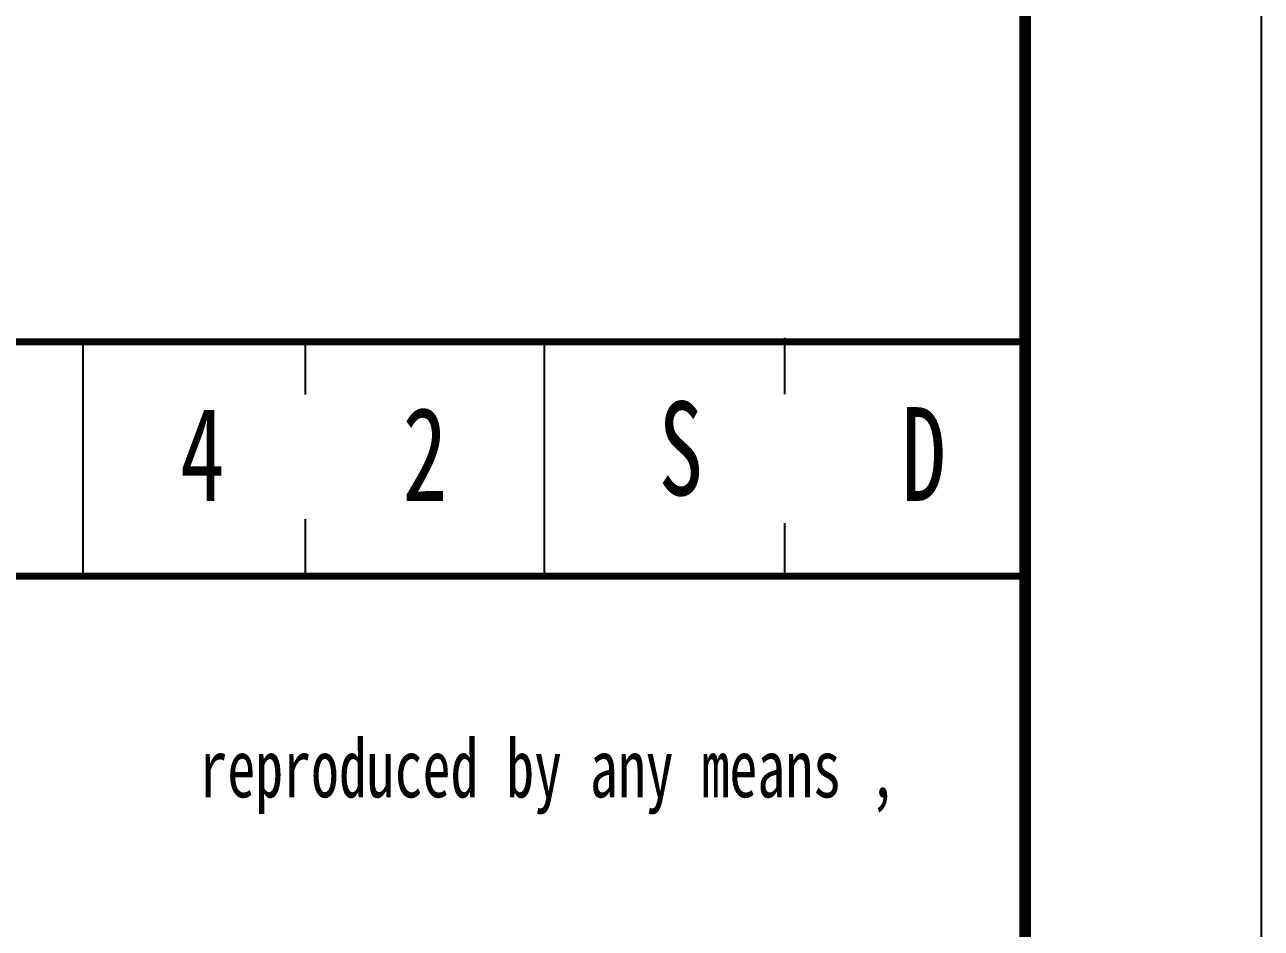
# Model space of a CAD drawing. Extents: x -383207 to 558143, y -95136 to 11777.
# Drawn here: x -136618 to -132660, y -88179 to -85288 of the extents above; entities that cross this region are included whole.
import ezdxf

# ---------------------------------------------------------------- set-up
doc = ezdxf.new("R2010")
doc.units = 0
doc.layers.get('0').update_dxf_attribs({"linetype": 'CONTINUOUS'})
doc.layers.add('1', color=7, linetype='CONTINUOUS')
doc.styles.add('宋体', font='', dxfattribs={"width": 0.7})
doc.styles.get('宋体').set_extended_font_data('SimSun')

msp = doc.modelspace()

# ---------------------------------------------------------------- linework, layer by layer
msp.add_lwpolyline([(-221834.7, -30277.5), (-132659.7, -30277.5), (-132659.7, -93352.5), (-221834.7, -93352.5)], close=True)
at = {"color": 4, "flags": 128}
msp.add_lwpolyline([(-132659.7, -30277.5), (-132659.7, -93352.5)], dxfattribs=at)
at = {"color": 4, "const_width": 37.5}
msp.add_lwpolyline([(-219959.7, -31027.5), (-133415.7, -31027.5), (-133415.7, -92602.5), (-219959.7, -92602.5)], close=True, dxfattribs=at)
at = {"layer": '1', "color": 2}
for p, q in [((-133430.5, -88124.3), (-133430.5, -82626.5)), ((-133415.7, -88098.3), (-133415.7, -82720.3)), ((-136430.5, -87052.5), (-136430.5, -86302.5)), ((-135718.8, -86471), (-135718.8, -86302.5)), ((-134953.7, -87057), (-134953.7, -86307)), ((-134185.2, -86470.3), (-134185.2, -86289.6)), ((-135718.8, -87045.5), (-135718.8, -86869.6)), ((-134185.2, -87052.5), (-134185.2, -86882.6)), ((-133430.5, -87052.5), (-146930.5, -87052.5))]:
    msp.add_line(p, q, dxfattribs=at)
at = {"layer": '1'}
msp.add_line((-133424.5, -88124.3), (-133424.5, -82746.3), dxfattribs=at)
at = {"layer": '1', "color": 2, "const_width": 37.5}
msp.add_lwpolyline([(-146915.7, -92602.5), (-133415.7, -92602.5), (-133415.7, -82720.3), (-146915.7, -82720.3)], close=True, dxfattribs=at)
at = {"layer": '1', "color": 2, "const_width": 22.5}
for points in [[(-146930.5, -86302.5), (-133430.5, -86302.5)], [(-146930.5, -87052.5), (-133430.5, -87052.5)], [(-146915.7, -87052.5), (-133415.7, -87052.5)]]:
    msp.add_lwpolyline(points, dxfattribs=at)

# ---------------------------------------------------------------- texts
at = {"color": 2, "linetype": 'Continuous', "char_height": 300, "attachment_point": 5, "style": '宋体'}
for s, insert in [('4', (-136049.4, -86661.7)), ('2', (-135336.9, -86661.7)), ('S', (-134517.4, -86646)), ('D', (-133740.3, -86661.7))]:
    msp.add_mtext_dynamic_manual_height_columns(s, width=507.008, gutter_width=75, heights=[0], dxfattribs=dict(at, insert=insert))
at = {"layer": '1', "color": 2, "ltscale": 0.8, "style": '宋体', "width": 0.7}
msp.add_text('reproduced by any means , ', height=187.5, dxfattribs=at).set_placement((-136058.6, -87760.1))

doc.saveas('drawing.dxf')
